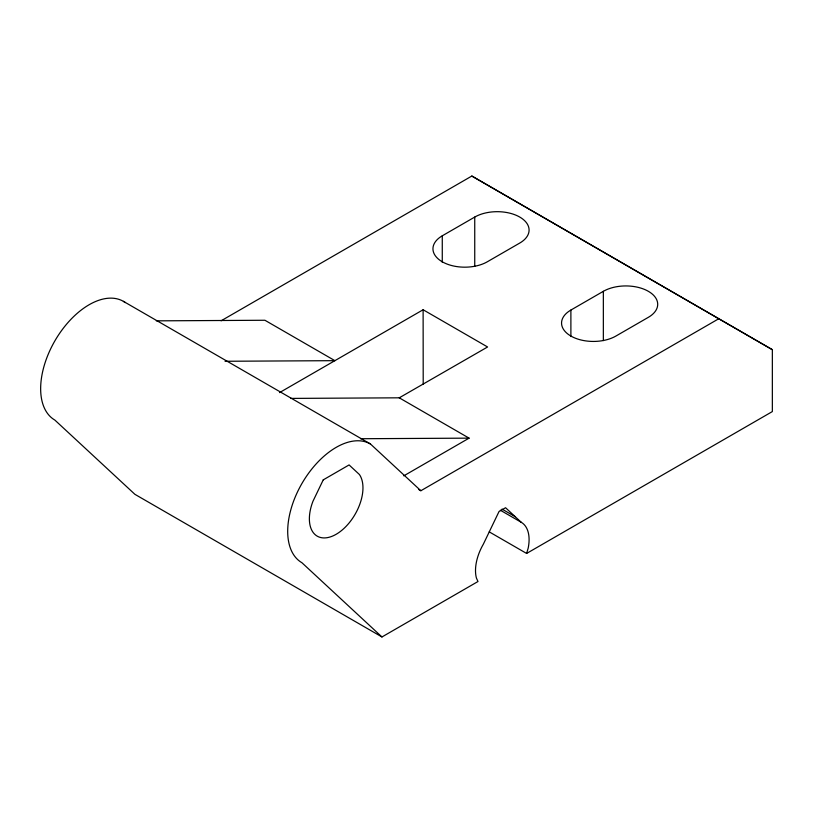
<?xml version="1.0" encoding="UTF-8"?>
<svg xmlns="http://www.w3.org/2000/svg" width="813" height="813" viewBox="0 0 813 813"><rect width="100%" height="100%" fill="white"/><g stroke="black" fill="none" stroke-linecap="round" stroke-linejoin="round"><path stroke-width="1.22" d="M489.233 531.865L526.611 553.45L528.176 548.175A37.896 21.88 -60 0 0 521.245 522.292L505.564 507.739L499.04 511.509L483.349 544.171A37.896 21.88 -60 0 0 476.418 578.053L477.983 581.519L381.958 636.965L134.907 494.324L54.847 420.067A68.546 39.573 -60 0 1 55.853 339.214A68.546 39.573 -60 0 1 125.314 302.588M221.095 320.81L471.845 176.035L772.35 349.692L772.35 411.571L526.611 553.45M442.272 235.811L474.741 217.061A31.829 18.374 0 0 1 519.751 217.061A31.829 18.374 0 0 1 519.751 243.057L487.292 261.796A31.829 18.374 0 0 1 442.272 261.796A31.829 18.374 0 0 1 442.272 235.811L442.272 262.325M290.658 398.411L399.254 397.821L487.587 346.978L423.116 309.753L279.54 392.608M570.889 310.058L603.348 291.318A31.829 18.374 0 0 1 648.368 291.318A31.829 18.374 0 0 1 648.368 317.314L615.908 336.054A31.829 18.374 0 0 1 570.889 336.054A31.829 18.374 0 0 1 570.889 310.058L570.889 336.582M403.776 475.849L469.091 438.146L399.254 397.821M418.715 489.507L420.86 490.737L718.895 318.676M156.32 320.85L264.916 320.261L334.905 360.667L225.049 361.267M360.494 438.725L469.091 438.146M772.35 349.692L471.845 176.035M502.028 509.09L515.218 516.702M500.351 510.229L521.245 522.292M123.393 301.349L370.443 443.979L420.86 490.737M381.958 636.965L301.897 562.708A68.546 39.573 -60 0 1 301.897 483.552A68.546 39.573 -60 0 1 370.443 443.979M423.116 309.753L423.207 384.325M603.348 291.318L603.348 340.576M474.741 217.061L474.741 266.318M323.249 479.863L312.964 501.265A37.896 21.88 -60 0 0 336.165 534.283A37.896 21.88 -60 0 0 359.376 474.477L349.092 464.934L323.249 479.863"/></g></svg>
